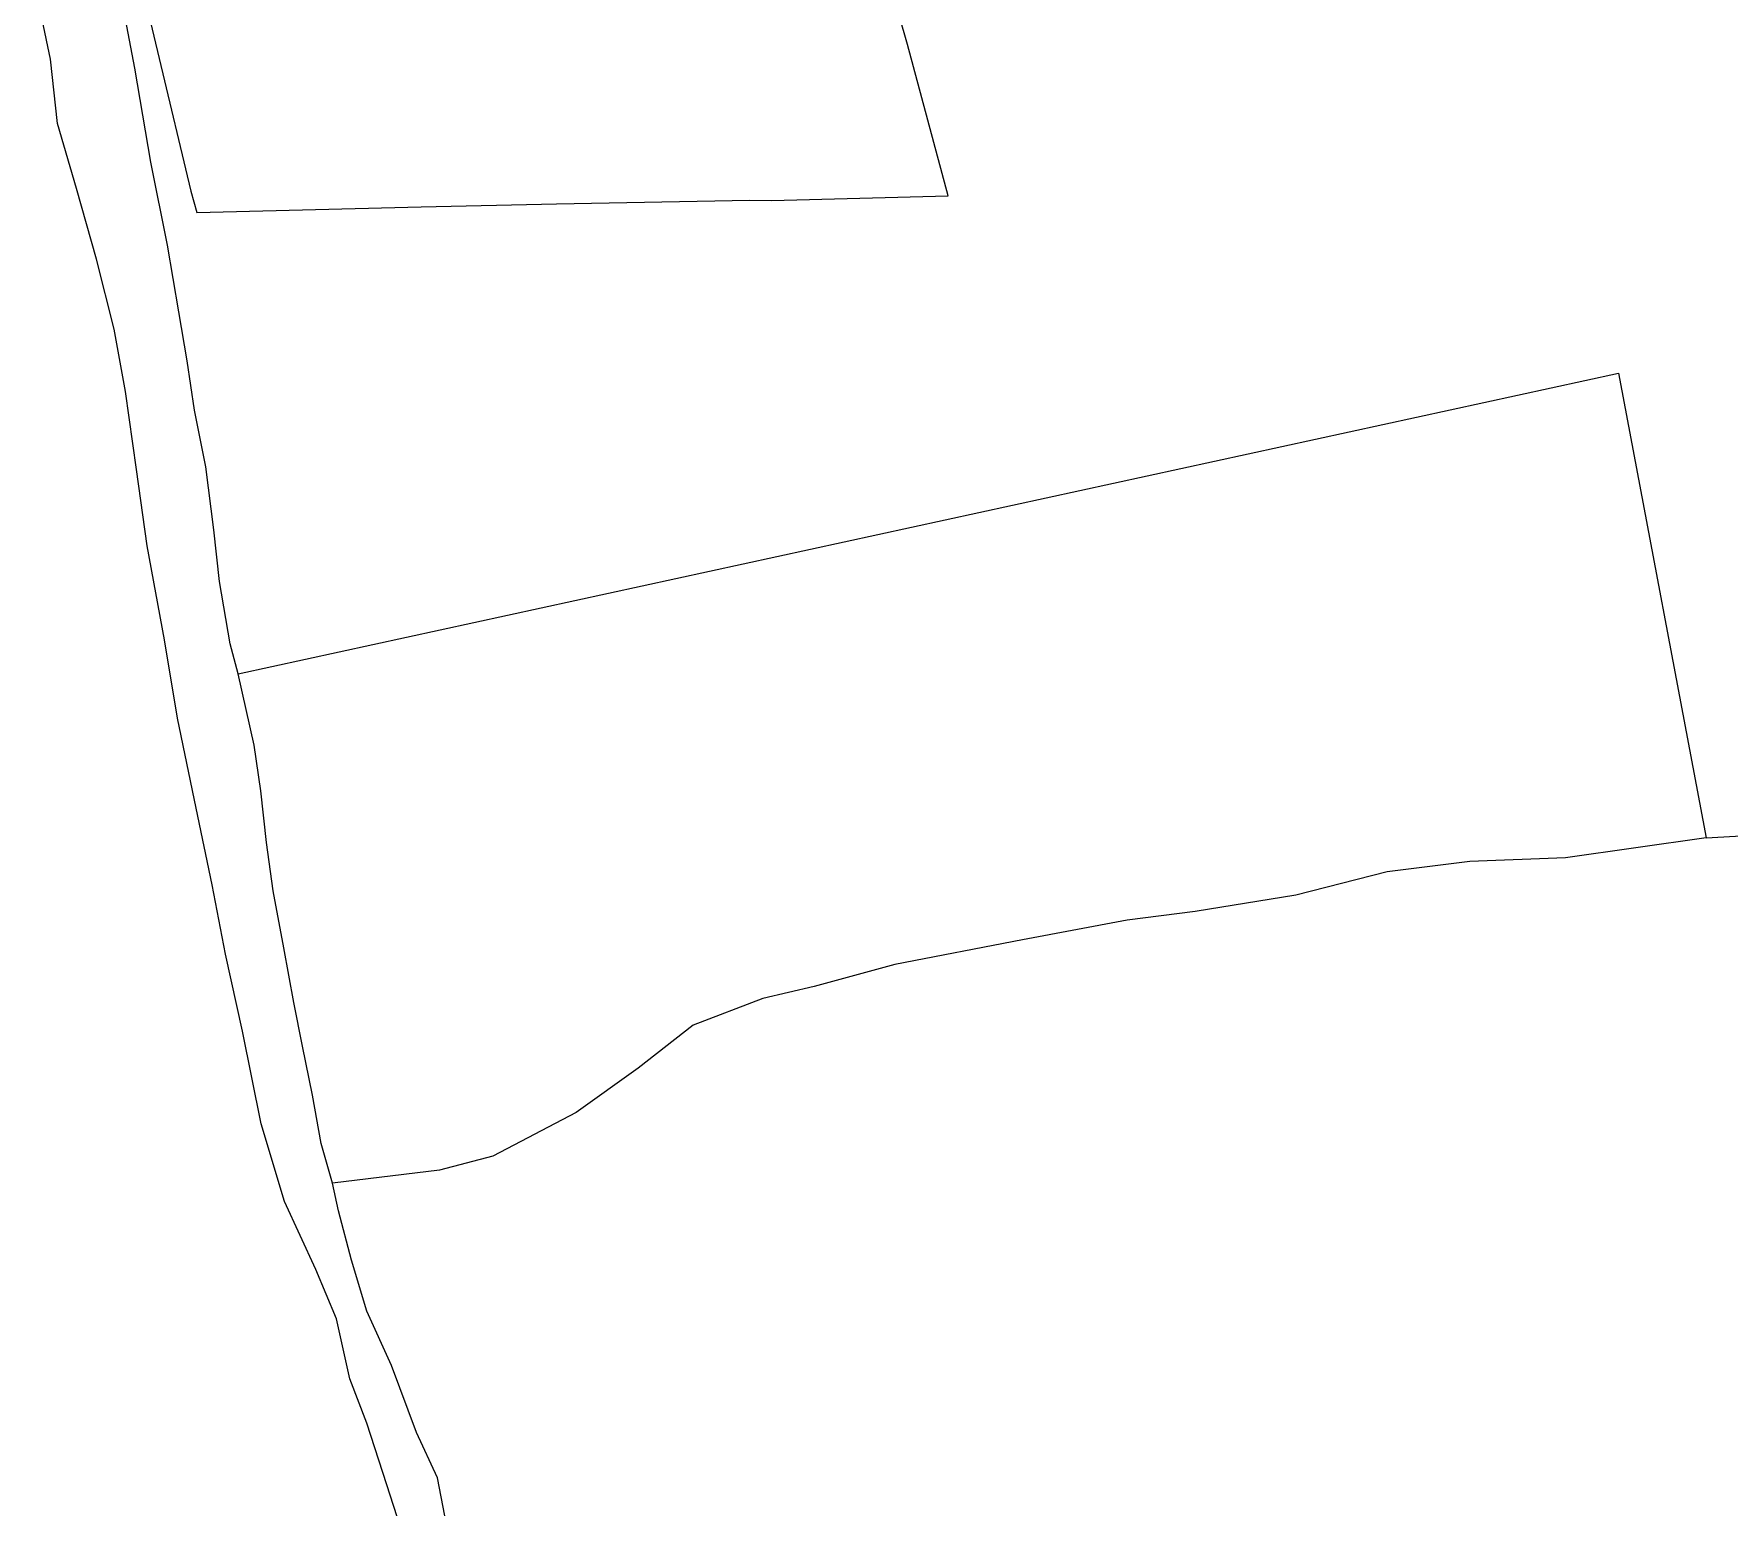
# Model space of a CAD drawing. Header units: millimetres. Extents: x 553705 to 560987, y 1303667 to 1309938.
# Drawn here: x 558318 to 558988, y 1306470 to 1307053 of the extents above; entities that cross this region are included whole.
import ezdxf

# ---------------------------------------------------------------- set-up
doc = ezdxf.new("R2010")
doc.units = ezdxf.units.MM
doc.layers.add('2', color=7, linetype='Continuous')

msp = doc.modelspace()

# ---------------------------------------------------------------- linework, layer by layer
at = {"color": 1, "elevation": 44.322}
msp.add_lwpolyline([(558346.143, 1307126.94), (558349.593, 1307113.266), (558351.907, 1307113.497), (558354.89, 1307095.589), (558379.991, 1306990.489), (558382.262, 1306982.073), (558471.024, 1306984.28), (558524.539, 1306985.448), (558600.949, 1306986.888), (558609.487, 1306986.873), (558679.306, 1306988.624), (558663.237, 1307048.52), (558641.503, 1307124.349), (558600.12, 1307270.964), (558346.143, 1307126.94)], dxfattribs=at)
at = {"layer": '2', "color": 1, "linetype": 'Continuous'}
for points in [[(558398.63, 1306799.559), (558395.495, 1306811.504), (558391.252, 1306836.172), (558389.072, 1306856.527), (558385.842, 1306881.458), (558381.362, 1306903.833), (558378.425, 1306923.419), (558375.237, 1306942.748), (558370.726, 1306969.197), (558364.138, 1307001.996), (558357.771, 1307039.126), (558353.547, 1307061.248), (558348.532, 1307087.184), (558345.646, 1307099.895), (558337.261, 1307135.227)], [(558466.963, 1306449.429), (558457.351, 1306478.895), (558449.553, 1306503.282), (558442.822, 1306520.801), (558437.57, 1306544.443), (558429.3, 1306563.988), (558416.913, 1306590.887), (558407.799, 1306621.63), (558400.421, 1306658.243), (558393.595, 1306688.749), (558388.316, 1306716.211), (558381.999, 1306746.466), (558374.629, 1306782.061), (558369.577, 1306813.089), (558362.703, 1306850.215), (558358.419, 1306880.486), (558354.131, 1306911.266), (558349.633, 1306935.932), (558342.574, 1306963.635), (558334.751, 1306991.587), (558327.198, 1307017.249), (558324.473, 1307042.693), (558317.894, 1307074.219)], [(558398.63, 1306799.559), (558944.35, 1306918.551), (558978.961, 1306734.704)], [(558435.909, 1306598.161), (558431.477, 1306613.916), (558428.036, 1306632.988), (558424.085, 1306652.311), (558420.658, 1306669.601), (558416.69, 1306691.216), (558412.462, 1306713.848), (558409.783, 1306732.926), (558407.603, 1306753.281), (558404.931, 1306771.341), (558398.63, 1306799.559)], [(558978.961, 1306734.704), (559092.701, 1306741.17), (559383.961, 1306750.258), (559521.099, 1306752.573), (559681.584, 1306757.612)], [(558978.961, 1306734.704), (558923.394, 1306726.897), (558885.561, 1306725.336), (558852.826, 1306721.268), (558816.826, 1306712.081), (558776.997, 1306705.667), (558750.099, 1306702.153), (558708.755, 1306694.454), (558658.282, 1306684.648), (558626.343, 1306676.002), (558606.058, 1306671.265), (558578.451, 1306660.614), (558556.731, 1306643.643), (558532.222, 1306626.14), (558499.329, 1306608.829), (558478.288, 1306603.322), (558435.909, 1306598.161)], [(558477.396, 1306481.593), (558469.137, 1306499.611), (558459.293, 1306526.019), (558449.485, 1306547.59), (558443.497, 1306567.661), (558438.275, 1306587.23), (558435.909, 1306598.161)], [(558491.359, 1306238.257), (558488.599, 1306268.539), (558488.664, 1306294.513), (558490.505, 1306320.756), (558492.872, 1306344.456), (558494.227, 1306367.639), (558494.075, 1306388.519), (558490.327, 1306414.974), (558485.575, 1306439.639), (558482.411, 1306455.658), (558477.396, 1306481.593)]]:
    msp.add_lwpolyline(points, dxfattribs=at)

doc.saveas('drawing.dxf')
